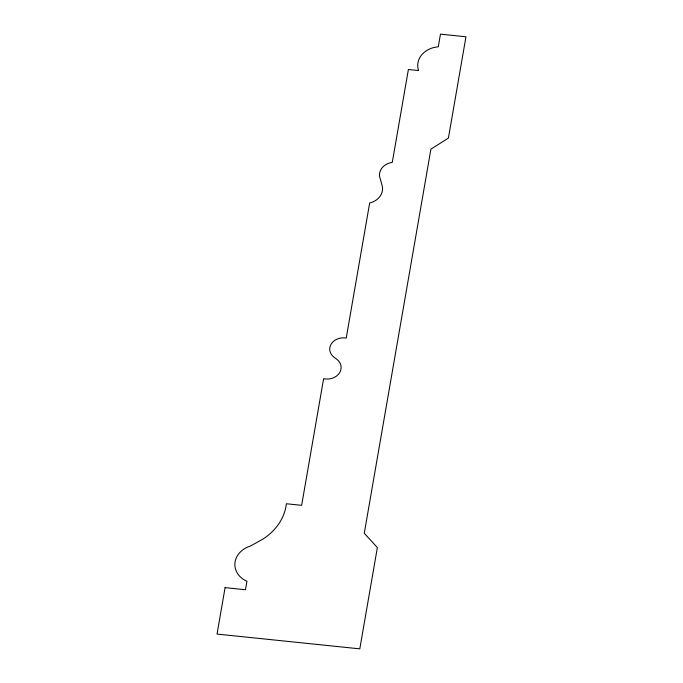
<?xml version="1.0" encoding="UTF-8"?>
<svg xmlns="http://www.w3.org/2000/svg" width="683" height="683" viewBox="0 0 683 683"><rect width="100%" height="100%" fill="white"/><g stroke="black" fill="none" stroke-linecap="round" stroke-linejoin="round"><path stroke-width="1.02" d="M225.091 587.636L217.032 634.072L359.804 648.85L377.375 547.544L364.27 533.295L430.905 149.176L448.398 138.094L465.968 36.788L440.475 34.15L438.273 46.811A22.24 18.356 -2.7 0 0 418.585 70.554L408.391 69.504L392.281 162.366A15.146 12.499 -2.7 0 0 380.414 179.27L382.386 186.664A17.587 14.514 -2.7 0 1 369.665 202.996L346.23 338.068A13.464 11.116 -2.7 0 0 331.255 343.95A13.464 11.116 -2.7 0 0 334.115 357.294L336.625 359.147A13.78 11.363 -2.7 0 1 339.4 373.038A13.78 11.363 -2.7 0 1 323.614 378.698L301.647 505.326L286.356 503.747A60.283 49.739 -2.7 0 1 263.177 538.955L250.456 546.033A23.487 19.38 -2.7 0 0 234.935 562.946A23.487 19.38 -2.7 0 0 246.947 581.301L245.479 589.745L225.091 587.636"/></g></svg>
